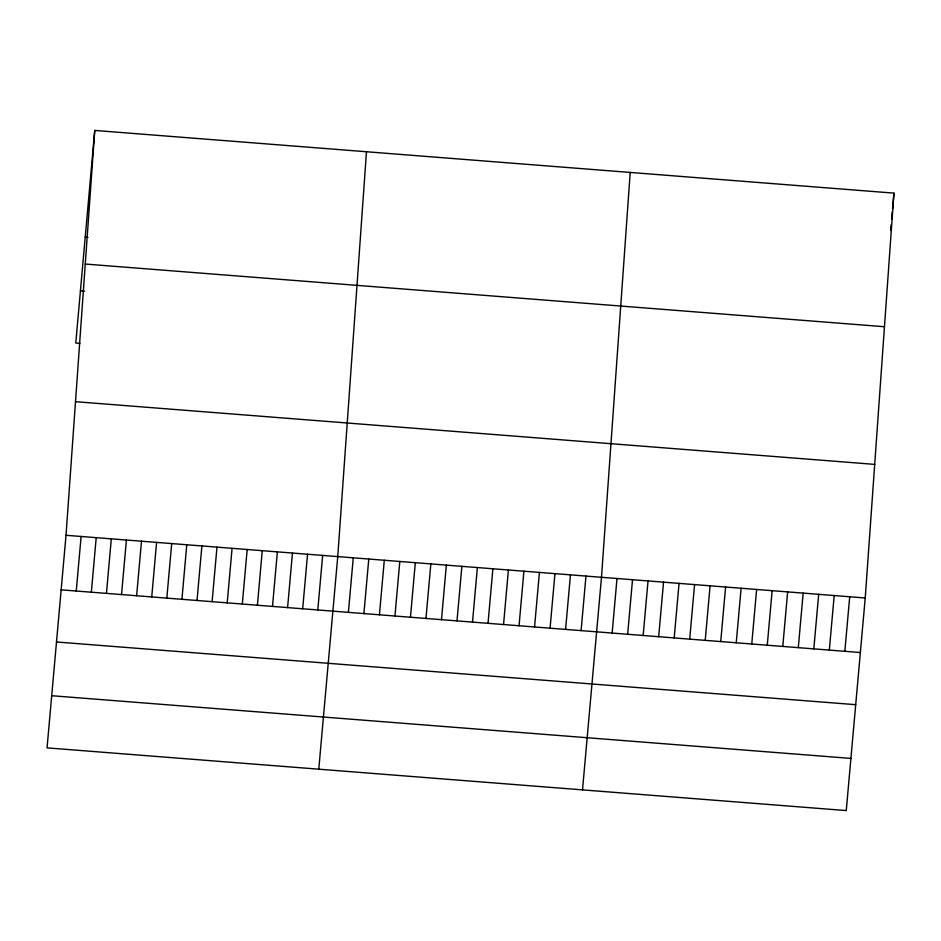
<?xml version="1.0" encoding="UTF-8"?>
<svg xmlns="http://www.w3.org/2000/svg" width="941" height="941" viewBox="0 0 941 941"><rect width="100%" height="100%" fill="white"/><g stroke="black" fill="none" stroke-linecap="round" stroke-linejoin="round"><path stroke-width="1.41" d="M66.023 535.288L94.747 130.434L893.95 193.128L865.226 597.982L846.253 810.566L47.05 747.872L66.023 535.288L865.226 597.982M366.472 151.76L337.748 556.601L318.776 769.185M630.211 172.438L601.487 577.292L582.514 789.875M94.747 130.434L75.774 343.018L79.891 343.347M76.245 591.019L81.114 536.476M91.348 592.207L96.217 537.652M106.439 593.383L111.309 538.84M121.542 594.571L126.412 540.028M136.633 595.759L141.503 541.204M151.724 596.935L156.594 542.392M166.828 598.123L171.697 543.58M181.919 599.311L186.789 544.757M197.022 600.487L201.892 545.945M212.113 601.675L216.983 547.133M227.204 602.863L232.074 548.309M242.308 604.04L247.177 549.497M257.399 605.228L262.268 550.685M272.502 606.416L277.372 551.861M287.593 607.592L292.463 553.049M302.684 608.78L307.554 554.237M317.787 609.968L322.657 555.413M348.393 612.368L353.263 557.825M363.908 613.579L368.778 559.036M379.423 614.802L384.293 560.26M394.938 616.014L399.807 561.471M410.452 617.237L415.322 562.683M425.967 618.449L430.837 563.906M441.482 619.672L446.352 565.118M456.997 620.884L461.866 566.341M472.511 622.107L477.381 567.552M488.026 623.318L492.884 568.776M503.541 624.542L508.399 569.987M519.044 625.753L523.914 571.211M534.559 626.965L539.428 572.422M550.073 628.188L554.943 573.645M565.588 629.4L570.458 574.857M581.103 630.623L585.972 576.08M612.132 633.058L617.002 578.503M627.647 634.269L632.517 579.727M643.162 635.493L648.031 580.938M658.676 636.704L663.546 582.161M674.191 637.927L679.061 583.373M689.706 639.139L694.576 584.596M705.221 640.362L710.079 585.808M720.735 641.574L725.593 587.031M736.238 642.797L741.108 588.243M751.753 644.009L756.623 589.466M767.268 645.22L772.138 590.677M782.783 646.443L787.652 591.901M798.297 647.655L803.167 593.112M813.812 648.878L818.682 594.324M829.327 650.09L834.197 595.547M844.842 651.313L849.711 596.759M890.621 230.451L891.127 224.711M891.645 218.971L892.28 211.796M892.538 208.926L893.95 193.128M85.231 237.132L87.972 237.355M85.266 264.045L884.469 326.727M80.432 290.863L84.549 291.192M75.503 401.689L874.707 464.384M61.153 589.831L860.356 652.525M56.495 641.985L855.698 704.68M51.708 695.717L850.899 758.411"/></g></svg>
